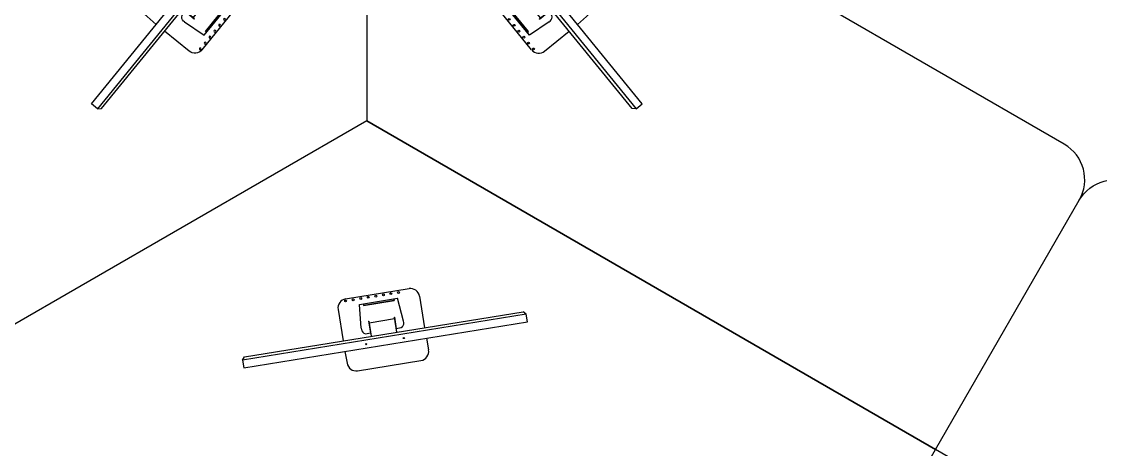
# Model space of a CAD drawing. Header units: millimetres. Extents: x 1993 to 4093, y 1262 to 2017.
# Drawn here: x 3162.8 to 3241.7, y 1370.1 to 1401.3 of the extents above; entities that cross this region are included whole.
import ezdxf

# ---------------------------------------------------------------- set-up
doc = ezdxf.new("R2010")
doc.units = ezdxf.units.MM
doc.layers.add('WORKSTATION - Y SHAPED', color=251, linetype='Continuous', lineweight=25)

# ---------------------------------------------------------------- blocks, each defined once
blk = doc.blocks.new('WORKSTAION HEXA 4FT')
at = {"layer": 'WORKSTATION - Y SHAPED'}
for p, q in [((-10.856, 33), (-31.981, 33)), ((-31.981, 33), (-31.981, -15)), ((-7.856, 5.713), (-7.856, 30)), ((-25.128, 2.505), (-25.561, 2.152)), ((-11.855, -13.768), (-25.128, 2.505)), ((-25.561, 2.152), (-25.616, 1.866)), ((-12.58, -14.117), (-25.616, 1.866)), ((-25.561, 2.152), (-12.288, -14.121)), ((-20.398, -3.294), (-19.738, -2.723)), ((-15.83, -6.455), (-18.795, -2.819)), ((-22.805, -5.257), (-21.004, -3.788)), ((18.99, -16.715), (-1.856, -4.679)), ((-20.641, -5.364), (-21.874, -6.576)), ((-20.557, -6.105), (-19.691, -5.398)), ((-20.25, -5.223), (-20.126, -5.273)), ((-20.126, -5.273), (-19.905, -5.544)), ((-19.936, -9.836), (-22.901, -6.2)), ((-20.571, -6.087), (-19.905, -5.544)), ((-20.557, -6.105), (-20.571, -6.087)), ((-19.284, -7.488), (-20.47, -6.034)), ((-20.097, -8.754), (-21.874, -6.576)), ((-21.706, -6.782), (-21.619, -6.712)), ((-21.691, -6.8), (-21.622, -6.743)), ((-20.21, -8.474), (-21.622, -6.743)), ((-20.179, -8.477), (-21.619, -6.712)), ((-19.37, -7.559), (-18.505, -6.853)), ((-19.356, -7.576), (-18.69, -7.033)), ((-18.469, -7.304), (-18.69, -7.033)), ((-18.662, -7.79), (-20.097, -8.754)), ((-19.356, -7.576), (-19.37, -7.559)), ((-18.446, -7.436), (-18.469, -7.304)), ((-16.586, -7.969), (-15.925, -7.397)), ((-20.279, -8.531), (-20.21, -8.474)), ((-20.265, -8.548), (-20.179, -8.477)), ((-18.993, -9.932), (-17.192, -8.463)), ((-12.288, -14.121), (-12.58, -14.117)), ((-12.288, -14.121), (-11.855, -13.768)), ((-31.981, -15), (9.588, -39)), ((9.588, -39), (20.088, -20.813))]:
    blk.add_line(p, q, dxfattribs=at)
for centre, radius in [((-19.592, -4.725), 0.0447), ((-22.277, -6.732), 0.0674), ((-17.825, -6.891), 0.0447), ((-21.924, -7.165), 0.0674), ((-21.571, -7.597), 0.0674), ((-21.218, -8.03), 0.0674), ((-20.865, -8.463), 0.0674), ((-20.512, -8.896), 0.0674), ((-20.159, -9.329), 0.0674), ((-19.806, -9.762), 0.0674)]:
    blk.add_circle(centre, radius, dxfattribs=at)
for centre, radius, start, end in [((-10.856, 30), 3, 0, 90), ((4.144, 5.713), 12, 180, 240), ((-19.314, -3.243), 0.67, 39.20128, 129.20128), ((-22.382, -5.777), 0.67, 129.20128, 219.20128), ((-20.321, -5.639), 0.421, 80.23647, 139.31965), ((-16.349, -6.878), 0.67, 309.20128, 39.20128), ((-18.867, -7.422), 0.421, 299.08291, 358.16608), ((-19.416, -9.412), 0.67, 219.20128, 309.20128), ((17.49, -19.313), 3, 330, 60)]:
    blk.add_arc(centre, radius, start, end, dxfattribs=at)

msp = doc.modelspace()

# ---------------------------------------------------------------- block references
at = {"layer": 'WORKSTATION - Y SHAPED', "xscale": -1}
msp.add_blockref('WORKSTAION HEXA 4FT', (3156.099, 1409.088), dxfattribs=at)
at = {"layer": 'WORKSTATION - Y SHAPED'}
msp.add_blockref('WORKSTAION HEXA 4FT', (3220.061, 1409.088), dxfattribs=at)
at = {"layer": 'WORKSTATION - Y SHAPED', "xscale": -1, "rotation": 299.9999999999653}
msp.add_blockref('WORKSTAION HEXA 4FT', (3268.219, 1381.285), dxfattribs=at)
at = {"layer": 'WORKSTATION - Y SHAPED', "rotation": 240.0000000000106}
msp.add_blockref('WORKSTAION HEXA 4FT', (3185.08, 1358.892), dxfattribs=at)

doc.saveas('drawing.dxf')
